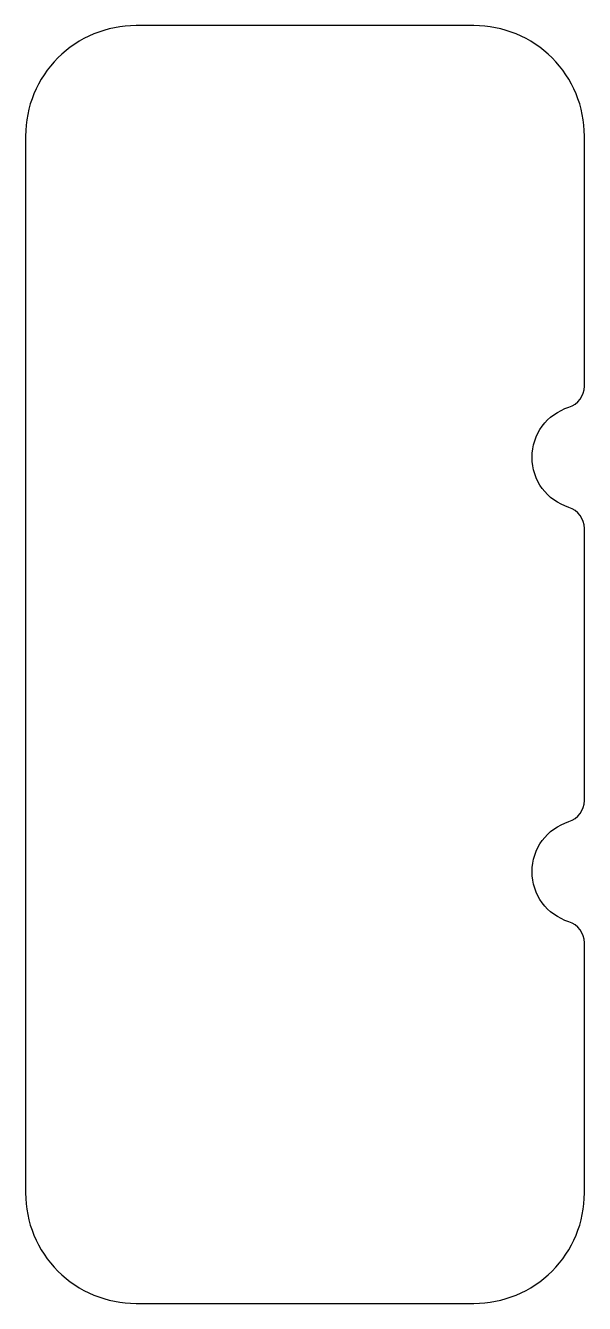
# Model space of a CAD drawing. Header units: millimetres. Extents: x -51 to 51, y -116 to 116.
import ezdxf

# ---------------------------------------------------------------- set-up
doc = ezdxf.new("R2010")
doc.units = ezdxf.units.MM

msp = doc.modelspace()

# ---------------------------------------------------------------- linework, layer by layer
msp.add_lwpolyline([(47.79, 46.57, 0.328613), (50.6, 50.39), (50.6, 95.65, 0.414214), (30.6, 115.65), (-30.6, 115.65, 0.414214), (-50.6, 95.65), (-50.6, -95.65, 0.414214), (-30.6, -115.65), (30.6, -115.65, 0.414214), (50.6, -95.65), (50.6, -50.39, 0.328613), (47.79, -46.57, -0.736788), (47.79, -28.43, 0.328613), (50.6, -24.61), (50.6, 24.61, 0.328613), (47.79, 28.43, -0.736788)], format="xyb", close=True)

doc.saveas('drawing.dxf')
